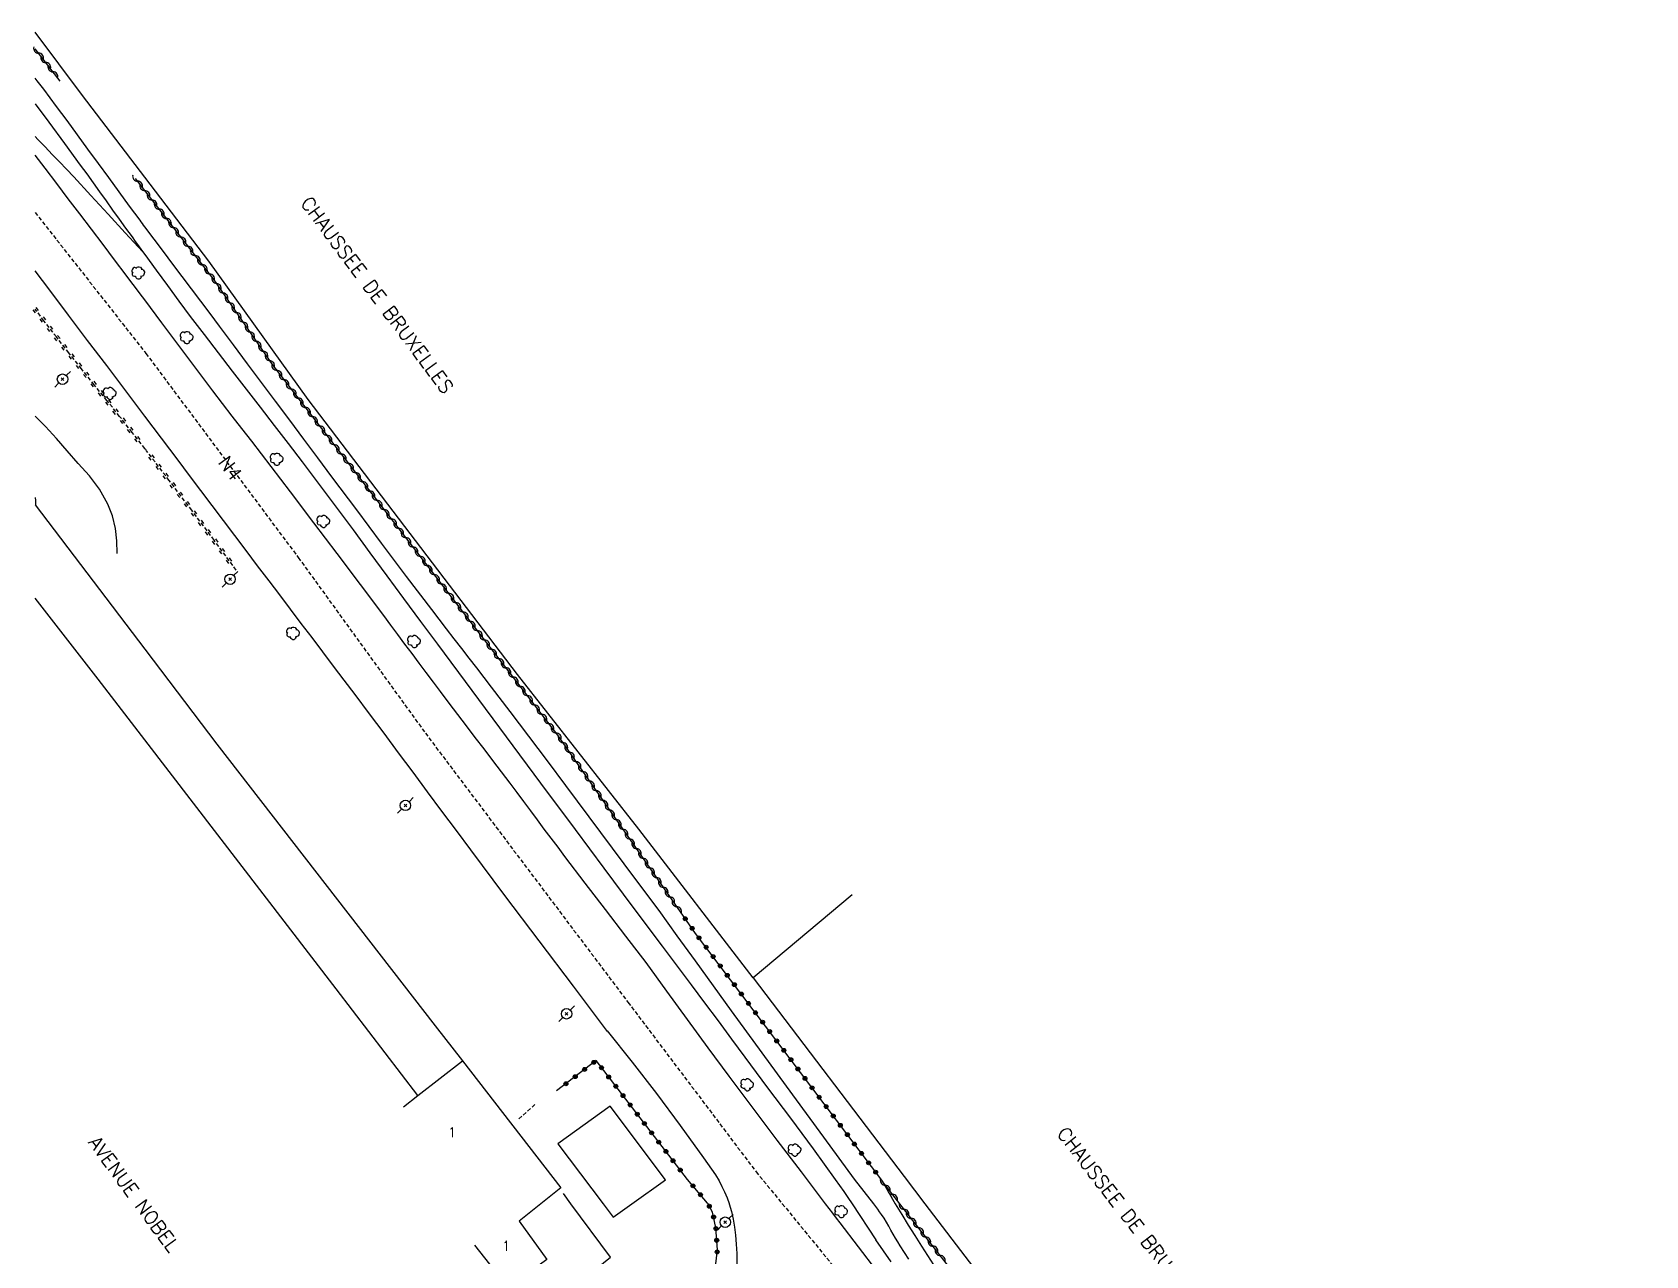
# Model space of a CAD drawing. Header units: millimetres. Extents: x 165000 to 165946, y 158000 to 159000.
# Drawn here: x 164999.6 to 165205.8, y 158664.4 to 158820.7 of the extents above; entities that cross this region are included whole.
import ezdxf
from ezdxf.enums import TextEntityAlignment as Align

# ---------------------------------------------------------------- set-up
doc = ezdxf.new("R2010")
doc.units = ezdxf.units.MM
doc.linetypes.add('DASHED', pattern=[0.75, 0.5, -0.25])
doc.layers.get('0').update_dxf_attribs({"linetype": 'CONTINUOUS'})
for name, color, linetype in [('W0001', 6, 'DASHED'), ('W0008', 7, 'CONTINUOUS'), ('W0017', 7, 'CONTINUOUS'), ('W0051', 7, 'CONTINUOUS'), ('W0101', 7, 'CONTINUOUS'), ('W0104', 1, 'CONTINUOUS'), ('W0112', 1, 'DASHED'), ('W0211', 2, 'CONTINUOUS'), ('W0214', 2, 'CONTINUOUS'), ('W0220', 5, 'DASHED'), ('W0300', 7, 'CONTINUOUS'), ('W0310', 3, 'CONTINUOUS'), ('W0323', 7, 'CONTINUOUS'), ('W0330', 7, 'CONTINUOUS'), ('W0333', 7, 'CONTINUOUS'), ('W0473', 7, 'CONTINUOUS'), ('W0989', 7, 'CONTINUOUS'), ('W0990', 7, 'CONTINUOUS'), ('W0991', 7, 'CONTINUOUS')]:
    doc.layers.add(name, color=color, linetype=linetype)
doc.styles.get("Standard").update_dxf_attribs({"font": 'romans.shx', "width": 0.85})

# ---------------------------------------------------------------- blocks, each defined once
blk = doc.blocks.new('T300')
for p, q in [((-0.8, 0.51), (-0.86, 0.34)), ((-0.86, 0.34), (-0.86, 0.17)), ((-0.86, 0.17), (-0.74, 0.06)), ((-0.69, 0.63), (-0.8, 0.51)), ((-0.8, -0.06), (-0.74, 0.06)), ((-0.74, 0.06), (-0.69, 0.11)), ((-0.57, 0.69), (-0.69, 0.63)), ((-0.46, 0.69), (-0.57, 0.69)), ((-0.29, 0.63), (-0.46, 0.69)), ((-0.29, 0.63), (-0.17, 0.74)), ((-0.23, 0.57), (-0.29, 0.63)), ((-0.17, 0.74), (-0.06, 0.8)), ((-0.06, 0.8), (0.06, 0.8)), ((0.06, 0.8), (0.23, 0.74)), ((0.23, 0.74), (0.34, 0.63)), ((0.34, 0.63), (0.4, 0.51)), ((0.46, 0.46), (0.34, 0.46)), ((0.4, 0.51), (0.4, 0.46)), ((0.57, 0.4), (0.46, 0.46)), ((0.57, 0.4), (0.69, 0.29)), ((0.69, 0.29), (0.74, 0.17)), ((0.74, 0.06), (0.69, -0.17)), ((0.74, 0.17), (0.74, 0.06)), ((-0.8, -0.17), (-0.8, -0.06)), ((-0.8, -0.23), (-0.8, -0.17)), ((-0.74, -0.34), (-0.8, -0.23)), ((-0.69, -0.4), (-0.74, -0.34)), ((-0.51, -0.46), (-0.69, -0.4)), ((-0.4, -0.46), (-0.51, -0.46)), ((-0.4, -0.46), (-0.34, -0.46)), ((-0.34, -0.46), (-0.34, -0.4)), ((-0.34, -0.51), (-0.34, -0.46)), ((-0.29, -0.63), (-0.34, -0.51)), ((-0.17, -0.74), (-0.29, -0.63)), ((-0.06, -0.8), (-0.17, -0.74)), ((0.06, -0.8), (-0.06, -0.8)), ((0.17, -0.74), (0.06, -0.8)), ((0.23, -0.69), (0.17, -0.74)), ((0.29, -0.46), (0.23, -0.46)), ((0.29, -0.63), (0.23, -0.69)), ((0.46, -0.4), (0.29, -0.46)), ((0.34, -0.51), (0.29, -0.63)), ((0.34, -0.51), (0.34, -0.46)), ((0.57, -0.34), (0.46, -0.4)), ((0.63, -0.29), (0.57, -0.34)), ((0.69, -0.17), (0.63, -0.29))]:
    blk.add_line(p, q)
blk = doc.blocks.new('T473')
for p, q in [((-0.166667, 0.166667), (0.166667, -0.166667)), ((-0.166667, -0.166667), (0.166667, 0.166667)), ((0.500001, 0.500001), (1.000002, 1.000002)), ((-1.000002, -1.000002), (-0.500001, -0.500001))]:
    blk.add_line(p, q)
blk.add_ellipse((0, 0), major_axis=(0.471405, 0.471405), ratio=1, start_param=5.4977871438, end_param=11.780972451)
blk = doc.blocks.new('t323o')
at = {"color": 0, "linetype": 'Continuous'}
for radius in [0.25, 0.15]:
    blk.add_circle((0, 0), radius, dxfattribs=at)
blk = doc.blocks.new('t220o')
at = {"color": 0, "linetype": 'Continuous'}
for p, q in [((-0.25, 0.25), (0.25, 0.25)), ((-0.25, -0.25), (0.25, -0.25))]:
    blk.add_line(p, q, dxfattribs=at)
blk = doc.blocks.new('t310o')
at = {"color": 0, "linetype": 'Continuous'}
for centre, start, end in [((-0.5, 0.38), 216.8699, 323.1304), ((0.5, -0.37), 36.8699, 143.1303)]:
    blk.add_arc(centre, 0.625, start, end, dxfattribs=at)

msp = doc.modelspace()

# ---------------------------------------------------------------- linework, layer by layer
at = {"layer": 'W0001'}
for points in [[(165000, 158797.65), (165014, 158779.84)], [(165014, 158779.84), (165014.14, 158779.66), (165033.62, 158753.57), (165049.86, 158731.13), (165075.75, 158696.75), (165092.13, 158675.07), (165095.47, 158671)], [(165095.47, 158671), (165102.63, 158662.26)]]:
    msp.add_lwpolyline(points, dxfattribs=at)
at = {"layer": 'W0008'}
for points in [[(165014, 158786.49), (165013.41, 158787.28), (165012.81, 158788.07), (165012.22, 158788.86), (165011.62, 158789.65), (165010.14, 158791.61), (165008.67, 158793.56), (165007.19, 158795.52), (165005.71, 158797.47), (165004.22, 158799.42), (165002.74, 158801.38), (165001.26, 158803.33), (165000, 158805)], [(165014, 158771.64), (165011.56, 158774.86), (165009.13, 158778.09), (165006.69, 158781.32), (165004.26, 158784.55), (165001.87, 158787.72), (165000, 158790.2)], [(165078.08, 158701.81), (165075.47, 158705.19), (165072.87, 158708.59), (165070.28, 158711.98), (165067.69, 158715.39), (165066.81, 158716.55), (165065.94, 158717.72), (165065.06, 158718.88), (165064.19, 158720.05), (165063.32, 158721.22), (165062.45, 158722.39), (165061.57, 158723.55), (165060.7, 158724.72), (165059.58, 158726.19), (165058.47, 158727.65), (165057.36, 158729.12), (165056.24, 158730.58), (165055.12, 158732.05), (165054.01, 158733.52), (165052.9, 158734.98), (165051.79, 158736.45), (165050.88, 158737.66), (165049.97, 158738.87), (165049.06, 158740.09), (165048.16, 158741.3), (165047.25, 158742.51), (165046.35, 158743.72), (165045.44, 158744.94), (165044.53, 158746.15), (165041.56, 158750.11), (165038.59, 158754.07), (165035.61, 158758.02), (165032.62, 158761.96), (165031.39, 158763.58), (165030.15, 158765.2), (165028.9, 158766.81), (165027.66, 158768.43), (165026.41, 158770.04), (165025.17, 158771.65), (165023.93, 158773.27), (165022.69, 158774.89), (165020.51, 158777.78), (165018.34, 158780.68), (165016.17, 158783.58), (165014, 158786.49)], [(165073.15, 158693.01), (165068.77, 158698.8), (165064.4, 158704.59), (165060.03, 158710.4), (165055.68, 158716.2), (165053.82, 158718.68), (165051.97, 158721.17), (165050.12, 158723.65), (165048.28, 158726.14), (165046.43, 158728.63), (165044.58, 158731.11), (165042.73, 158733.59), (165040.87, 158736.07), (165039.5, 158737.89), (165038.13, 158739.71), (165036.75, 158741.53), (165035.38, 158743.34), (165034, 158745.16), (165032.63, 158746.97), (165031.25, 158748.79), (165029.88, 158750.61), (165028.42, 158752.53), (165026.97, 158754.45), (165025.52, 158756.38), (165024.07, 158758.3), (165022.61, 158760.23), (165021.16, 158762.15), (165019.71, 158764.07), (165018.26, 158766), (165017.19, 158767.41), (165016.13, 158768.82), (165015.06, 158770.23), (165014, 158771.64)], [(165101.01, 158671), (165097.91, 158675.06), (165094.82, 158679.13), (165091.73, 158683.21), (165088.67, 158687.3), (165086, 158690.91), (165083.34, 158694.53), (165080.7, 158698.16), (165078.08, 158701.81)], [(165073.1, 158693.08), (165076.27, 158689.1), (165079.38, 158685.07), (165082.43, 158681), (165085.42, 158676.87), (165085.93, 158676.15), (165086.44, 158675.43), (165086.93, 158674.68), (165087.39, 158673.92), (165087.76, 158673.22), (165088.1, 158672.5), (165088.41, 158671.77), (165088.67, 158671.02), (165088.67, 158671.02), (165088.67, 158671.01), (165088.67, 158671.01), (165088.68, 158671)], [(165088.68, 158671), (165088.96, 158670.01), (165089.18, 158669.01), (165089.35, 158668), (165089.48, 158666.98), (165089.58, 158665.83), (165089.65, 158664.66), (165089.64, 158663.5), (165089.52, 158662.33), (165089.35, 158661.41), (165089.09, 158660.51), (165088.78, 158659.63), (165088.42, 158658.77), (165088.04, 158657.98), (165087.6, 158657.22), (165087.13, 158656.48), (165086.62, 158655.77), (165086.16, 158655.18), (165085.67, 158654.61), (165085.16, 158654.07), (165084.62, 158653.55)], [(165112.27, 158656.32), (165109.91, 158659.37), (165107.56, 158662.43), (165105.21, 158665.5), (165102.87, 158668.56), (165102.4, 158669.17), (165101.94, 158669.78), (165101.47, 158670.39), (165101.01, 158671)]]:
    msp.add_lwpolyline(points, dxfattribs=at)
at = {"layer": 'W0017'}
for points in [[(165068.46, 158671), (165067.49, 158672.31)], [(165065.71, 158657.88), (165073.5, 158664.16), (165068.46, 158671)]]:
    msp.add_lwpolyline(points, dxfattribs=at)
at = {"layer": 'W0051'}
for points in [[(165014, 158795.83), (165013.85, 158796.04), (165013.69, 158796.25), (165013.54, 158796.45), (165013.39, 158796.66), (165012.05, 158798.47), (165010.72, 158800.29), (165009.39, 158802.12), (165008.07, 158803.94), (165006.74, 158805.77), (165005.41, 158807.59), (165004.08, 158809.41), (165002.73, 158811.22), (165001.91, 158812.31), (165001.08, 158813.41), (165000.25, 158814.5), (165000, 158814.82)], [(165000, 158811.54), (165001.72, 158809.21), (165003.74, 158806.47), (165005.74, 158803.72), (165006.58, 158802.58), (165007.41, 158801.43), (165008.23, 158800.28), (165009.06, 158799.13), (165009.88, 158797.97), (165010.71, 158796.82), (165011.54, 158795.67), (165012.37, 158794.53), (165012.78, 158793.96), (165013.18, 158793.4), (165013.59, 158792.84), (165014, 158792.28)], [(165079.74, 158708.45), (165076.77, 158712.45), (165073.79, 158716.45), (165070.8, 158720.44), (165067.81, 158724.43), (165065.45, 158727.58), (165063.08, 158730.73), (165060.71, 158733.88), (165058.33, 158737.01), (165057.38, 158738.25), (165056.42, 158739.49), (165055.46, 158740.73), (165054.5, 158741.96), (165053.53, 158743.2), (165052.57, 158744.44), (165051.62, 158745.68), (165050.67, 158746.92), (165047.46, 158751.15), (165044.27, 158755.4), (165041.09, 158759.65), (165037.91, 158763.9), (165036.11, 158766.31), (165034.32, 158768.71), (165032.52, 158771.12), (165030.72, 158773.53), (165028.93, 158775.93), (165027.13, 158778.34), (165025.34, 158780.75), (165023.54, 158783.15), (165022.35, 158784.74), (165021.15, 158786.32), (165019.96, 158787.91), (165018.76, 158789.49), (165017.57, 158791.07), (165016.38, 158792.66), (165015.19, 158794.24), (165014, 158795.83)], [(165014, 158792.28), (165015.44, 158790.3), (165016.89, 158788.32), (165018.35, 158786.35), (165019.81, 158784.38), (165021.58, 158782.05), (165023.36, 158779.72), (165025.15, 158777.4), (165026.95, 158775.09), (165028.75, 158772.78), (165030.54, 158770.46), (165032.32, 158768.14), (165034.1, 158765.81), (165036.28, 158762.91), (165038.45, 158760), (165040.61, 158757.09), (165042.76, 158754.17), (165044.92, 158751.25), (165047.07, 158748.33), (165049.23, 158745.41), (165051.39, 158742.5), (165055.78, 158736.58), (165060.17, 158730.66), (165064.57, 158724.74), (165068.98, 158718.83), (165072.68, 158713.86), (165076.39, 158708.89), (165080.1, 158703.93), (165083.82, 158698.97)], [(165104.69, 158674.15), (165100.76, 158679.52), (165096.83, 158684.9), (165092.91, 158690.27), (165089, 158695.65), (165086.68, 158698.85), (165084.37, 158702.05), (165082.05, 158705.25), (165079.74, 158708.45)], [(165083.83, 158698.98), (165085.55, 158696.67), (165087.26, 158694.36), (165088.98, 158692.04), (165090.69, 158689.73), (165093.6, 158685.83), (165096.51, 158681.94), (165099.4, 158678.03), (165102.24, 158674.09), (165102.78, 158673.32), (165103.32, 158672.55), (165103.85, 158671.78), (165104.38, 158671)], [(165107.18, 158671), (165104.69, 158674.15)], [(165104.38, 158671), (165107.44, 158666.38)], [(165111.64, 158663.91), (165111.08, 158664.76), (165110.54, 158665.62), (165110.23, 158666.12), (165109.94, 158666.62), (165109.65, 158667.12), (165109.36, 158667.63), (165109.07, 158668.14), (165108.78, 158668.64), (165108.47, 158669.14), (165108.15, 158669.62), (165107.91, 158669.97), (165107.67, 158670.32), (165107.43, 158670.66), (165107.18, 158671)], [(165109.4, 158663.56), (165108.42, 158664.97), (165107.44, 158666.38)]]:
    msp.add_lwpolyline(points, dxfattribs=at)
at = {"layer": 'W0101'}
for points in [[(165048.9, 158684.81), (165054.6, 158689.24)], [(165054.6, 158689.24), (165067.19, 158673.04), (165064.63, 158671)], [(165047.08, 158683.37), (165048.9, 158684.81)], [(165064.63, 158671), (165061.84, 158668.78), (165065.38, 158663.86), (165060.49, 158660.24), (165056.18, 158665.72)]]:
    msp.add_lwpolyline(points, dxfattribs=at)
at = {"layer": 'W0104'}
for points in [[(165000, 158760.29), (165014, 158741.85)], [(165014, 158730.27), (165008.05, 158738.02), (165000, 158748.36)], [(165014, 158741.85), (165023.21, 158729.72), (165051.12, 158693.72)], [(165038.44, 158698.45), (165014, 158730.27)], [(165048.9, 158684.81), (165038.44, 158698.45)], [(165051.12, 158693.72), (165054.6, 158689.24)]]:
    msp.add_lwpolyline(points, dxfattribs=at)
at = {"layer": 'W0112'}
msp.add_lwpolyline([(165063.86, 158683.67), (165061.78, 158681.81)], dxfattribs=at)
at = {"layer": 'W0211'}
for points in [[(165000, 158807.37), (165000.34, 158807), (165001.25, 158806.04), (165002.17, 158805.09), (165003.09, 158804.14), (165004.01, 158803.18), (165004.92, 158802.21), (165007.12, 158799.84), (165009.31, 158797.45), (165011.51, 158795.07), (165013.7, 158792.69)], [(165000, 158761.25), (165000.03, 158760.86), (165000.03, 158760.24)]]:
    msp.add_lwpolyline(points, dxfattribs=at)
at = {"layer": 'W0214'}
for points in [[(165010.46, 158754.07), (165010.45, 158755.69), (165010.25, 158757.3), (165009.86, 158758.88), (165009.29, 158760.39), (165008.23, 158762.29), (165006.92, 158764), (165005.49, 158765.6), (165004.08, 158767.19), (165002.71, 158768.76), (165001.3, 158770.31), (165000, 158771.64)], [(165108.29, 158673.82), (165109.91, 158671)], [(165109.91, 158671), (165110.73, 158669.64), (165111.55, 158668.28), (165112.39, 158666.93), (165113.24, 158665.59), (165115.56, 158662.02)]]:
    msp.add_lwpolyline(points, dxfattribs=at)
at = {"layer": 'W0220'}
for points in [[(165014, 158767.5), (165012.4, 158769.56), (165010.79, 158771.6), (165009.17, 158773.63), (165007.55, 158775.65), (165005.92, 158777.68), (165004.3, 158779.72), (165002.7, 158781.76), (165001.11, 158783.82), (165000, 158785.29)], [(165025.68, 158751.96), (165022.85, 158755.8), (165020, 158759.62), (165017.13, 158763.42), (165014.23, 158767.21), (165014.17, 158767.28), (165014.12, 158767.36), (165014.06, 158767.43), (165014, 158767.5)]]:
    msp.add_lwpolyline(points, dxfattribs=at)
at = {"layer": 'W0310'}
for points in [[(165003.18, 158814.45), (165000, 158818.57)], [(165014, 158800.48), (165012.82, 158802)], [(165082.83, 158707.74), (165066.8, 158730.87), (165047.38, 158756.11), (165030.31, 158778.24), (165022.87, 158789.05), (165014, 158800.48)], [(165110.49, 158671), (165108.29, 158673.82)], [(165183.03, 158576.19), (165166.22, 158598.81), (165150.33, 158619.19), (165135.61, 158638.42), (165119.92, 158658.92), (165110.49, 158671)]]:
    msp.add_lwpolyline(points, dxfattribs=at)
at = {"layer": 'W0323'}
for points in [[(165108.3, 158673.83), (165084.4, 158705.55), (165082.83, 158707.74)], [(165083.34, 158674.11), (165071.67, 158689.29), (165066.63, 158685.42)], [(165085.98, 158671), (165085.93, 158671.09), (165083.34, 158674.11)], [(165064.74, 158654.32), (165071.11, 158646.13), (165077.7, 158651.36), (165082.74, 158655.29), (165085.07, 158657.85), (165086.82, 158661.91), (165087.18, 158665.11), (165086.98, 158667.9), (165086.56, 158669.91), (165085.98, 158671)]]:
    msp.add_lwpolyline(points, dxfattribs=at)
at = {"layer": 'W0330'}
for points in [[(165014, 158802.19), (165006.06, 158812.61), (165000, 158820.69)], [(165091.75, 158699.86), (165077.15, 158718.88), (165061.62, 158738.62), (165034.9, 158773.78), (165022.18, 158791.45), (165014, 158802.19)], [(165104.41, 158710.46), (165091.75, 158699.86)], [(165091.75, 158699.86), (165111.04, 158674.48), (165113.69, 158671)], [(165113.69, 158671), (165132.88, 158645.84), (165148.6, 158624.99), (165165.4, 158602.79), (165184.45, 158578.16), (165195.4, 158563.68), (165205.81, 158550.59)]]:
    msp.add_lwpolyline(points, dxfattribs=at)
at = {"layer": 'W0333'}
for points in [[(165073.46, 158683.48), (165066.8, 158678.66), (165072.57, 158671)], [(165076.25, 158671), (165080.53, 158674.07), (165073.46, 158683.48)], [(165072.57, 158671), (165073.86, 158669.28), (165076.25, 158671)]]:
    msp.add_lwpolyline(points, dxfattribs=at)

# ---------------------------------------------------------------- block references
at = {"layer": 'W0220'}
for p, rotation in [((165000.08, 158785.18), 127.1408042285133), ((165000.99, 158783.99), 127.1408042285133), ((165001.9, 158782.8), 127.6452790081978), ((165002.82, 158781.61), 128.1340261037134), ((165003.74, 158780.43), 128.1340261037134), ((165004.67, 158779.25), 128.4806864780779), ((165005.61, 158778.08), 128.4806864780779), ((165006.54, 158776.91), 128.6852477066428), ((165007.48, 158775.74), 128.6852477066428), ((165008.42, 158774.56), 128.7200336147725), ((165009.36, 158773.39), 128.5850372243419), ((165010.29, 158772.22), 128.5850372243419), ((165011.23, 158771.05), 128.3079230802408), ((165012.16, 158769.87), 128.3079230802408), ((165013.08, 158768.69), 127.8887011200436), ((165014.88, 158766.36), 127.4299250665016), ((165015.79, 158765.17), 127.4299250665016), ((165016.7, 158763.98), 127.4299250665016), ((165017.61, 158762.79), 127.0842236303433), ((165018.51, 158761.59), 127.0842236303433), ((165019.42, 158760.39), 127.0842236303433), ((165020.32, 158759.19), 126.7385272658924), ((165021.21, 158757.99), 126.7385272658924), ((165022.11, 158756.79), 126.7385272658924), ((165023.01, 158755.59), 126.3928359732424), ((165023.9, 158754.38), 126.3928359732424), ((165024.79, 158753.17), 126.3928359732424)]:
    msp.add_blockref('t220o', p, dxfattribs=dict(at, rotation=rotation))
at = {"layer": 'W0300'}
for p in [(165013.21, 158789.92), (165019.39, 158781.67), (165009.56, 158774.53), (165030.89, 158766.12), (165036.86, 158758.17), (165032.98, 158743.87), (165048.45, 158742.83), (165091.02, 158686.19), (165097.08, 158677.84), (165103.03, 158669.98)]:
    msp.add_blockref('T300', p, dxfattribs=at)
at = {"layer": 'W0310'}
for p, rotation in [((165000.43, 158818.02), 127.6426415648715), ((165001.35, 158816.83), 127.6426415648715), ((165002.26, 158815.64), 127.6426415648715), ((165013.08, 158801.66), 127.8179583013371), ((165014.01, 158800.46), 127.8179583010396), ((165014.93, 158799.27), 127.8179583010396), ((165015.85, 158798.09), 127.8179583010396), ((165016.77, 158796.9), 127.8179583010396), ((165017.69, 158795.72), 127.8179583010396), ((165018.61, 158794.53), 127.8179583010396), ((165019.53, 158793.35), 127.8179583010396), ((165020.45, 158792.16), 127.8179583010396), ((165021.37, 158790.98), 127.8179583010396), ((165022.29, 158789.79), 127.8179583010396), ((165023.18, 158788.59), 124.5368668533765), ((165024.03, 158787.36), 124.5368668533765), ((165024.89, 158786.12), 124.5368668533765), ((165025.74, 158784.88), 124.5368668533765), ((165026.59, 158783.65), 124.5368668533765), ((165027.44, 158782.41), 124.5368668533765), ((165028.29, 158781.18), 124.5368668533765), ((165029.14, 158779.94), 124.5368668533765), ((165029.99, 158778.71), 124.5368668533765), ((165030.88, 158777.5), 127.6438187194043), ((165031.8, 158776.31), 127.6438187194043), ((165032.71, 158775.12), 127.6438187194043), ((165033.63, 158773.94), 127.6438187194043), ((165034.54, 158772.75), 127.6438187194043), ((165035.46, 158771.56), 127.6438187194043), ((165036.38, 158770.37), 127.6438187194043), ((165037.29, 158769.19), 127.6438187194043), ((165038.21, 158768), 127.6438187194043), ((165039.12, 158766.81), 127.6438187194043), ((165040.04, 158765.62), 127.6438187194043), ((165040.96, 158764.43), 127.6438187194043), ((165041.87, 158763.25), 127.6438187194043), ((165042.79, 158762.06), 127.6438187194043), ((165043.7, 158760.87), 127.6438187194043), ((165044.62, 158759.68), 127.6438187194043), ((165045.54, 158758.5), 127.6438187194043), ((165046.45, 158757.31), 127.6438187194043), ((165047.37, 158756.12), 127.6438187194043), ((165048.28, 158754.93), 127.5702376900668), ((165049.2, 158753.74), 127.5702376900668), ((165050.11, 158752.55), 127.5702376900668), ((165051.03, 158751.37), 127.5702376900668), ((165051.94, 158750.18), 127.5702376900668), ((165052.86, 158748.99), 127.5702376900668), ((165053.77, 158747.8), 127.5702376900668), ((165054.69, 158746.61), 127.5702376900668), ((165055.6, 158745.42), 127.5702376900668), ((165056.52, 158744.23), 127.5702376900668), ((165057.43, 158743.04), 127.5702376900668), ((165058.34, 158741.85), 127.5702376900668), ((165059.26, 158740.66), 127.5702376900668), ((165060.17, 158739.48), 127.5702376900668), ((165061.09, 158738.29), 127.5702376900668), ((165062, 158737.1), 127.5702376900668), ((165062.92, 158735.91), 127.5702376900668), ((165063.83, 158734.72), 127.5702376900668), ((165064.75, 158733.53), 127.5702376900668), ((165065.66, 158732.34), 127.5702376900668), ((165066.58, 158731.15), 127.5702376900668), ((165067.45, 158729.93), 124.7421547444455), ((165068.3, 158728.7), 124.7421547444455), ((165069.15, 158727.47), 124.7421547444455), ((165070.01, 158726.23), 124.7421547444455), ((165070.86, 158725), 124.7421547444455), ((165071.72, 158723.77), 124.7421547444455), ((165072.57, 158722.54), 124.7421547444455), ((165073.43, 158721.3), 124.7421547444455), ((165074.28, 158720.07), 124.7421547444455), ((165075.14, 158718.84), 124.7421547444455), ((165075.99, 158717.61), 124.7421547444455), ((165076.85, 158716.37), 124.7421547444455), ((165077.7, 158715.14), 124.7421547444455), ((165078.56, 158713.91), 124.7421547444455), ((165079.41, 158712.68), 124.7421547444455), ((165080.27, 158711.44), 124.7421547444455), ((165081.12, 158710.21), 124.7421547444455), ((165081.98, 158708.98), 124.7421547444455), ((165108.64, 158673.36), 127.9765586052985), ((165109.57, 158672.18), 127.9765586052985), ((165111.03, 158670.3), 127.9765586053407), ((165111.95, 158669.12), 127.9765586053407), ((165112.88, 158667.94), 127.9765586053407), ((165113.8, 158666.76), 127.9765586053407), ((165114.72, 158665.58), 127.9765586053407), ((165115.65, 158664.39), 127.9765586053407)]:
    msp.add_blockref('t310o', p, dxfattribs=dict(at, rotation=rotation))
at = {"layer": 'W0323'}
for p, rotation in [((165083.07, 158707.41), 125.6043208519406), ((165083.95, 158706.19), 125.6043208519406), ((165084.83, 158704.98), 126.9985858531389), ((165085.74, 158703.78), 126.9985858531389), ((165086.64, 158702.58), 126.9985858531389), ((165087.54, 158701.39), 126.9985858531389), ((165088.44, 158700.19), 126.9985858531389), ((165089.35, 158698.99), 126.9985858531389), ((165090.25, 158697.79), 126.9985858531389), ((165091.15, 158696.59), 126.9985858531389), ((165092.05, 158695.4), 126.9985858531389), ((165092.96, 158694.2), 126.9985858531389), ((165093.86, 158693), 126.9985858531389), ((165094.76, 158691.8), 126.9985858531389), ((165095.67, 158690.6), 126.9985858531389), ((165071.39, 158689.07), 217.5422170591525), ((165072.37, 158688.38), 127.547054664631), ((165096.57, 158689.41), 126.9985858531389), ((165067.82, 158686.33), 217.5422170591525), ((165069.01, 158687.24), 217.5422170591525), ((165070.2, 158688.16), 217.5422170591525), ((165073.28, 158687.19), 127.547054664631), ((165097.47, 158688.21), 126.9985858531389), ((165098.37, 158687.01), 126.9985858531389), ((165074.2, 158686.01), 127.547054664631), ((165075.11, 158684.82), 127.547054664631), ((165099.28, 158685.81), 126.9985858531389), ((165100.18, 158684.61), 126.9985858531389), ((165076.03, 158683.63), 127.547054664631), ((165076.94, 158682.44), 127.547054664631), ((165101.08, 158683.42), 126.9985858531389), ((165101.98, 158682.22), 126.9985858531389), ((165077.85, 158681.25), 127.547054664631), ((165102.89, 158681.02), 126.9985858531389), ((165078.77, 158680.06), 127.547054664631), ((165079.68, 158678.87), 127.547054664631), ((165103.79, 158679.82), 126.9985858531389), ((165104.69, 158678.62), 126.9985858531389), ((165080.6, 158677.68), 127.547054664631), ((165081.51, 158676.49), 127.547054664631), ((165105.59, 158677.43), 126.9985858531389), ((165106.5, 158676.23), 126.9985858531389), ((165082.43, 158675.3), 127.547054664631), ((165107.4, 158675.03), 126.9985858531389), ((165084.05, 158673.29), 130.6277836767206), ((165085.02, 158672.15), 130.6277836767206), ((165086.15, 158670.68), 118.1054068095951), ((165086.69, 158669.3), 101.7297341749222), ((165086.99, 158667.83), 94.00950154157304), ((165087.09, 158666.33), 94.00950154157304), ((165087.15, 158664.84), 83.68333995748537)]:
    msp.add_blockref('t323o', p, dxfattribs=dict(at, rotation=rotation))
at = {"layer": 'W0473'}
for p in [(165003.49, 158776.36), (165024.9, 158750.8), (165047.31, 158721.9), (165067.9, 158695.27), (165088.18, 158668.64)]:
    msp.add_blockref('T473', p, dxfattribs=at)

# ---------------------------------------------------------------- texts
at = {"layer": 'W0989'}
for s, rotation, p in [('CHAUSSEE DE BRUXELLES', 306.8325, (165033.81, 158798.85)), ('CHAUSSEE DE BRUXELLES', 307.8351, (165130.45, 158679.94)), ('AVENUE NOBEL', 306.3762, (165006.69, 158678.81))]:
    msp.add_text(s, height=1.75, rotation=rotation, dxfattribs=at).set_placement(p)
at = {"layer": 'W0990'}
msp.add_text('N4', height=1.75, rotation=307.1106, dxfattribs=at).set_placement((165024.93, 158764.95), align=Align.MIDDLE_CENTER)
at = {"layer": 'W0991'}
for p in [(165053.28, 158680.12), (165060.19, 158665.62)]:
    msp.add_text('1', height=1.25, dxfattribs=at).set_placement(p, align=Align.MIDDLE_CENTER)

doc.saveas('drawing.dxf')
